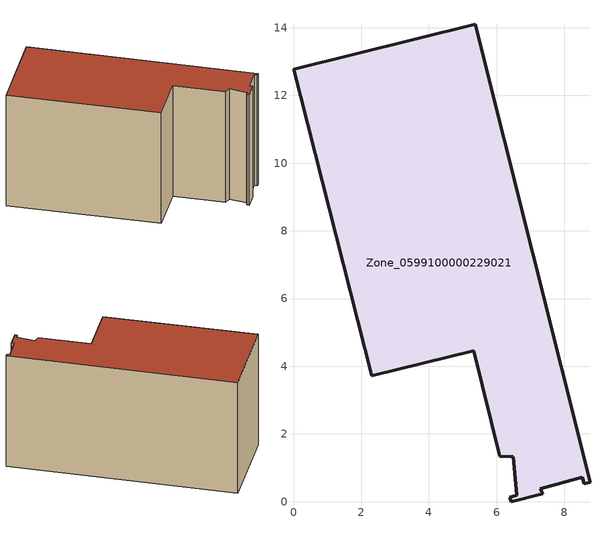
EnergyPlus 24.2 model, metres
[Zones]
Zone_0599100000229021
 floor ground (C_G): 7.37,0.23 6.43,0 6.39,0.13 6.59,0.19 6.49,1.33 6.09,1.35 5.32,4.46 2.32,3.71 0,12.77 5.37,14.1 8.76,0.57 8.58,0.53 8.54,0.72 7.29,0.38 z0
 wall outside (C_F): 5.37,14.1 0,12.77 2.32,3.71 5.32,4.46 6.09,1.35 6.49,1.33 6.59,0.19 6.39,0.13 6.43,0 7.37,0.23 7.29,0.38 8.54,0.72 8.58,0.53 8.76,0.57 5.37,14.1 z0:7.63
 roof outside (C_R): 6.43,0 7.37,0.23 7.29,0.38 8.54,0.72 8.58,0.53 8.76,0.57 5.37,14.1 0,12.77 2.32,3.71 5.32,4.46 6.09,1.35 6.49,1.33 6.59,0.19 6.39,0.13 z7.63
[BUILDING]
Pand.0599100000229021: North Axis=0; Terrain=City; Loads Convergence Tolerance Value=0.04; Temperature Convergence Tolerance Value=0.4; Solar Distribution=FullExterior; Maximum Number of Warmup Days=25; Minimum Number of Warmup Days=1
[Site:Location]
Rotterdam.The.Hague.AP_ZH_NLD Design_Conditions: Latitude=51.96; Longitude=4.45; Time Zone=1; Elevation=-4.5
[SITE:GROUNDTEMPERATURE:BUILDINGSURFACE]
18, 18, 18, 18, 18, 18, 18, 18, 18, 18, 18, 18
[MATERIAL] Thermal Absorptance=0.9; Solar Absorptance=0.7; Visible Absorptance=0.7
Name | Roughness | Thickness | Conductivity | Density | Specific Heat
G.TI.1975-1991 | MediumSmooth | 0.15 | 0.288461 | 540 | 1210
F.TI.1975-1991 | Rough | 0.3 | 0.230769 | 1920 | 840
R.TI.1975-1991 | MediumRough | 0.2 | 0.153846 | 1500 | 1000
[CONSTRUCTION]
C_G: G.TI.1975-1991
C_F: F.TI.1975-1991
C_R: R.TI.1975-1991
[ZONE]
Zone_0599100000229021: Type=1; Multiplier=1; Ceiling Height=Autocalculate; Volume=Autocalculate; Floor Area=autocalculate; Part of Total Floor Area=Yes
[ZONEINFILTRATION:DESIGNFLOWRATE]
Infil_Zone_0599100000229021: Zone or ZoneList or Space or SpaceList=Zone_0599100000229021; Schedule=AlwaysOn; Design Flow Rate Calculation Method=Flow/Area; Flow Rate per Floor Area=0.003; Constant Term Coefficient=1; Temperature Term Coefficient=0; Velocity Term Coefficient=0; Velocity Squared Term Coefficient=0
[HVACTEMPLATE:ZONE:IDEALLOADSAIRSYSTEM]
Zone_0599100000229021: Maximum Heating Supply Air Temperature=50; Minimum Cooling Supply Air Temperature=13; Maximum Heating Supply Air Humidity Ratio=0.0156; Minimum Cooling Supply Air Humidity Ratio=0.0077; Heating Limit=NoLimit; Cooling Limit=NoLimit; Dehumidification Control Type=ConstantSensibleHeatRatio; Cooling Sensible Heat Ratio=0.7; Dehumidification Setpoint=60; Humidification Control Type=None; Humidification Setpoint=30; Outdoor Air Method=None; Outdoor Air Flow Rate per Person=0.00944; Outdoor Air Flow Rate per Zone Floor Area=0; Outdoor Air Flow Rate per Zone=0; Demand Controlled Ventilation Type=None; Outdoor Air Economizer Type=NoEconomizer; Heat Recovery Type=None; Sensible Heat Recovery Effectiveness=0.7; Latent Heat Recovery Effectiveness=0.65
[ZONECONTROL:THERMOSTAT]
ThermostatControl_Zone_0599100000229021: Zone or ZoneList=Zone_0599100000229021; Control Type Schedule=DualSetpointControlType; Control 1=Thermostat_Zone_0599100000229021; Temperature Difference Between Cutout And Setpoint=0
[THERMOSTATSETPOINT:DUALSETPOINT]
Thermostat_Zone_0599100000229021: Heating Setpoint Temperature Schedule=HeatingSetpoint_Zone_0599100000229021; Cooling Setpoint Temperature Schedule=CoolingSetpoint_Zone_0599100000229021
[SCHEDULE:COMPACT]
HeatingSetpoint_Zone_0599100000229021: Through: 12/31, For: AllDays, Until: 24:00, 21
CoolingSetpoint_Zone_0599100000229021: Through: 12/31, For: AllDays, Until: 24:00, 24
DualSetpointControlType: Through: 12/31, For: AllDays, Until: 24:00, 4
AlwaysOn: Through: 12/31, For: AllDays, Until: 24:00, 1
